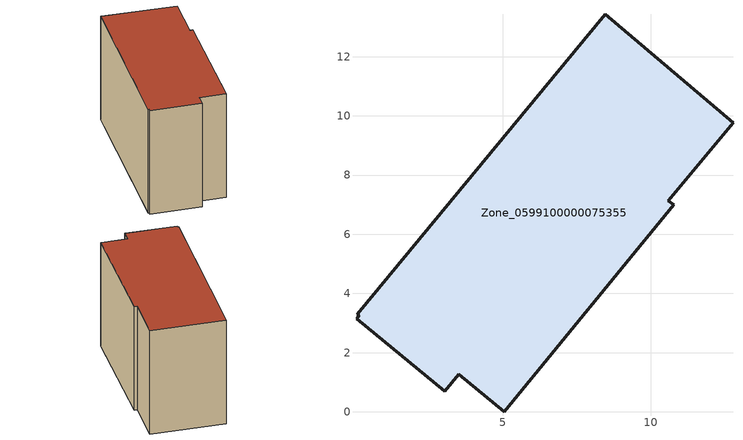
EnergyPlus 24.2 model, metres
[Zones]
Zone_0599100000075355
 floor ground (C_G): 3.04,0.69 0.06,3.15 0.15,3.26 0.09,3.3 8.46,13.44 12.78,9.77 10.59,7.14 10.77,6.99 5.06,0 3.52,1.27 z0
 wall outside (C_F): 10.59,7.14 12.78,9.77 8.46,13.44 0.09,3.3 0.15,3.26 0.06,3.15 3.04,0.69 3.52,1.27 5.06,0 10.77,6.99 10.59,7.14 z0:8.69
 roof outside (C_R): 3.04,0.69 3.52,1.27 5.06,0 10.77,6.99 10.59,7.14 12.78,9.77 8.46,13.44 0.09,3.3 0.15,3.26 0.06,3.15 z8.69
[BUILDING]
Pand.0599100000075355: North Axis=0; Terrain=City; Loads Convergence Tolerance Value=0.04; Temperature Convergence Tolerance Value=0.4; Solar Distribution=FullExterior; Maximum Number of Warmup Days=25; Minimum Number of Warmup Days=1
[Site:Location]
Rotterdam.The.Hague.AP_ZH_NLD Design_Conditions: Latitude=51.96; Longitude=4.45; Time Zone=1; Elevation=-4.5
[SITE:GROUNDTEMPERATURE:BUILDINGSURFACE]
18, 18, 18, 18, 18, 18, 18, 18, 18, 18, 18, 18
[MATERIAL] Thermal Absorptance=0.9; Solar Absorptance=0.7; Visible Absorptance=0.7
Name | Roughness | Thickness | Conductivity | Density | Specific Heat
G.TI.1946 | MediumSmooth | 0.15 | 1 | 540 | 1210
F.TI.1946 | Rough | 0.3 | 0.857143 | 1920 | 840
R.TI.1946 | MediumRough | 0.2 | 0.1 | 1500 | 1000
[CONSTRUCTION]
C_G: G.TI.1946
C_F: F.TI.1946
C_R: R.TI.1946
[ZONE]
Zone_0599100000075355: Type=1; Multiplier=1; Ceiling Height=Autocalculate; Volume=Autocalculate; Floor Area=autocalculate; Part of Total Floor Area=Yes
[ZONEINFILTRATION:DESIGNFLOWRATE]
Infil_Zone_0599100000075355: Zone or ZoneList or Space or SpaceList=Zone_0599100000075355; Schedule=AlwaysOn; Design Flow Rate Calculation Method=Flow/Area; Flow Rate per Floor Area=0.003; Constant Term Coefficient=1; Temperature Term Coefficient=0; Velocity Term Coefficient=0; Velocity Squared Term Coefficient=0
[HVACTEMPLATE:ZONE:IDEALLOADSAIRSYSTEM]
Zone_0599100000075355: Maximum Heating Supply Air Temperature=50; Minimum Cooling Supply Air Temperature=13; Maximum Heating Supply Air Humidity Ratio=0.0156; Minimum Cooling Supply Air Humidity Ratio=0.0077; Heating Limit=NoLimit; Cooling Limit=NoLimit; Dehumidification Control Type=ConstantSensibleHeatRatio; Cooling Sensible Heat Ratio=0.7; Dehumidification Setpoint=60; Humidification Control Type=None; Humidification Setpoint=30; Outdoor Air Method=None; Outdoor Air Flow Rate per Person=0.00944; Outdoor Air Flow Rate per Zone Floor Area=0; Outdoor Air Flow Rate per Zone=0; Demand Controlled Ventilation Type=None; Outdoor Air Economizer Type=NoEconomizer; Heat Recovery Type=None; Sensible Heat Recovery Effectiveness=0.7; Latent Heat Recovery Effectiveness=0.65
[ZONECONTROL:THERMOSTAT]
ThermostatControl_Zone_0599100000075355: Zone or ZoneList=Zone_0599100000075355; Control Type Schedule=DualSetpointControlType; Control 1=Thermostat_Zone_0599100000075355; Temperature Difference Between Cutout And Setpoint=0
[THERMOSTATSETPOINT:DUALSETPOINT]
Thermostat_Zone_0599100000075355: Heating Setpoint Temperature Schedule=HeatingSetpoint_Zone_0599100000075355; Cooling Setpoint Temperature Schedule=CoolingSetpoint_Zone_0599100000075355
[SCHEDULE:COMPACT]
HeatingSetpoint_Zone_0599100000075355: Through: 12/31, For: AllDays, Until: 24:00, 21
CoolingSetpoint_Zone_0599100000075355: Through: 12/31, For: AllDays, Until: 24:00, 24
DualSetpointControlType: Through: 12/31, For: AllDays, Until: 24:00, 4
AlwaysOn: Through: 12/31, For: AllDays, Until: 24:00, 1
